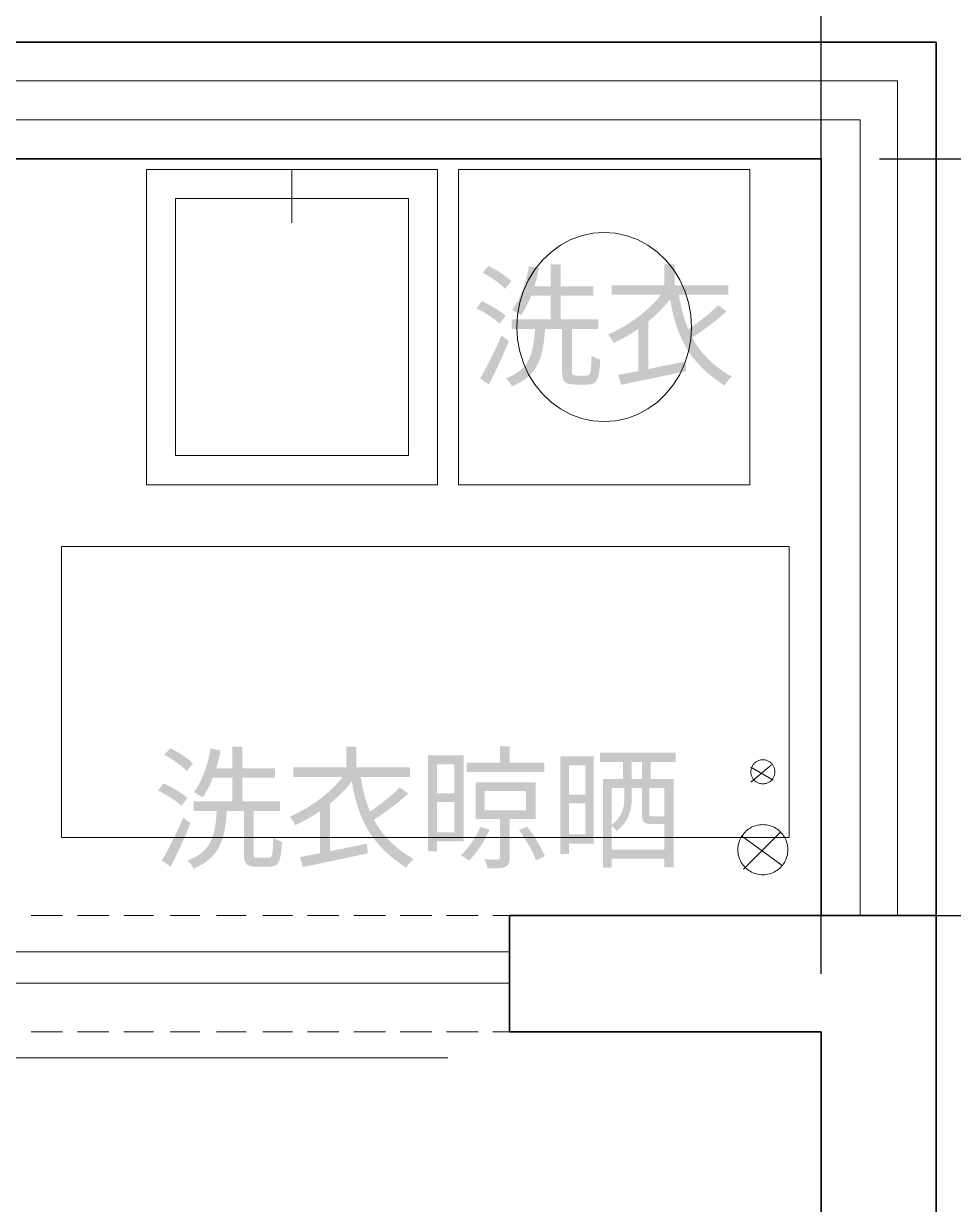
# Model space of a CAD drawing. Header units: millimetres. Extents: x -4600 to 229000, y -4300 to 19460.
# Drawn here: x 52376 to 54292, y 11075 to 13509 of the extents above; entities that cross this region are included whole.
import ezdxf

# ---------------------------------------------------------------- set-up
doc = ezdxf.new("R2010")
doc.units = ezdxf.units.MM
doc.header["$LTSCALE"] = 100
for name, color, linetype, lineweight in [('A-APPLIANCE', 4, 'Continuous', 18), ('A-CURTAIN', 6, 'Continuous', 13), ('A-DIMS', 7, 'Continuous', 13), ('A-EX-BEAM', 8, 'Continuous', 13), ('A-EX-SERVICE', 6, 'Continuous', 13), ('A-EX-WALL', 7, 'Continuous', 35), ('A-EX-WINDOW', 4, 'Continuous', 18), ('A-NEW-DOOR', 3, 'Continuous', 18), ('A-SANITARY', 4, 'Continuous', 18), ('A-TEXT', 7, 'Continuous', 18)]:
    doc.layers.add(name, color=color, linetype=linetype, lineweight=lineweight)

# ---------------------------------------------------------------- blocks, each defined once
blk = doc.blocks.new('SOURCE_PROPOSED')
at = {"layer": 'A-EX-BEAM'}
for p, q in [((12391.3, 9870), (12456.3, 9870)), ((12486.9, 9870), (12551.9, 9870)), ((12582.5, 9870), (12643.6, 9870)), ((12678.1, 9870), (12739.2, 9870)), ((12773.6, 9870), (12834.8, 9870)), ((12869.2, 9870), (12930.4, 9870)), ((12961, 9870), (13026, 9870)), ((13056.5, 9870), (13121.5, 9870)), ((13152.1, 9870), (13217.1, 9870)), ((13247.7, 9870), (13312.7, 9870)), ((13343.3, 9870), (13377.7, 9870)), ((12391.3, 9630), (12456.3, 9630)), ((12486.9, 9630), (12551.9, 9630)), ((12582.5, 9630), (12643.6, 9630)), ((12678.1, 9630), (12739.2, 9630)), ((12773.6, 9630), (12834.8, 9630)), ((12869.2, 9630), (12930.4, 9630)), ((12961, 9630), (13026, 9630)), ((13056.5, 9630), (13121.5, 9630)), ((13152.1, 9630), (13217.1, 9630)), ((13247.7, 9630), (13312.7, 9630)), ((13343.3, 9630), (13377.7, 9630))]:
    blk.add_line(p, q, dxfattribs=at)
at = {"layer": 'A-EX-SERVICE'}
for p, q in [((13874.7, 10145.3), (13916.8, 10179.7)), ((13920.6, 10149.1), (13874.7, 10175.9)), ((13939.7, 9973.2), (13855.6, 10034.4)), ((13859.4, 9965.6), (13935.9, 10042.1)), ((12391.3, 9870), (12456.3, 9870)), ((12486.9, 9870), (12551.9, 9870)), ((12582.5, 9870), (12643.6, 9870)), ((12678.1, 9870), (12739.2, 9870)), ((12773.6, 9870), (12834.8, 9870)), ((12869.2, 9870), (12930.4, 9870)), ((12961, 9870), (13026, 9870)), ((13056.5, 9870), (13121.5, 9870)), ((13152.1, 9870), (13217.1, 9870)), ((13247.7, 9870), (13312.7, 9870)), ((13343.3, 9870), (13377.7, 9870)), ((12391.3, 9630), (12456.3, 9630)), ((12486.9, 9630), (12551.9, 9630)), ((12582.5, 9630), (12643.6, 9630)), ((12678.1, 9630), (12739.2, 9630)), ((12773.6, 9630), (12834.8, 9630)), ((12869.2, 9630), (12930.4, 9630)), ((12961, 9630), (13026, 9630)), ((13056.5, 9630), (13121.5, 9630)), ((13152.1, 9630), (13217.1, 9630)), ((13247.7, 9630), (13312.7, 9630)), ((13343.3, 9630), (13377.7, 9630))]:
    blk.add_line(p, q, dxfattribs=at)
for points in [[(13899.6, 10191.2), (13897.9, 10191.1), (13896.2, 10190.9), (13894.6, 10190.7), (13893, 10190.3), (13891.4, 10189.8), (13889.9, 10189.2), (13888.4, 10188.5), (13887, 10187.8), (13885.7, 10186.9), (13884.4, 10186), (13883.2, 10185), (13882, 10183.9), (13880.9, 10182.7), (13879.9, 10181.5), (13879, 10180.2), (13878.1, 10178.9), (13877.3, 10177.5), (13876.7, 10176), (13876.1, 10174.5), (13875.6, 10172.9), (13875.2, 10171.3), (13874.9, 10169.7), (13874.8, 10168), (13874.7, 10166.3)], [(13924.4, 10166.3), (13924.4, 10168), (13924.2, 10169.7), (13923.9, 10171.3), (13923.5, 10172.9), (13923, 10174.5), (13922.5, 10176), (13921.8, 10177.5), (13921, 10178.9), (13920.2, 10180.2), (13919.2, 10181.5), (13918.2, 10182.7), (13917.1, 10183.9), (13916, 10185), (13914.8, 10186), (13913.5, 10186.9), (13912.1, 10187.8), (13910.7, 10188.5), (13909.2, 10189.2), (13907.7, 10189.8), (13906.2, 10190.3), (13904.6, 10190.7), (13902.9, 10190.9), (13901.3, 10191.1), (13899.6, 10191.2)], [(13874.7, 10166.3), (13874.8, 10164.6), (13874.9, 10163), (13875.2, 10161.3), (13875.6, 10159.7), (13876.1, 10158.2), (13876.7, 10156.6), (13877.3, 10155.2), (13878.1, 10153.8), (13879, 10152.4), (13879.9, 10151.1), (13880.9, 10149.9), (13882, 10148.7), (13883.2, 10147.7), (13884.4, 10146.6), (13885.7, 10145.7), (13887, 10144.9), (13888.4, 10144.1), (13889.9, 10143.4), (13891.4, 10142.8), (13893, 10142.4), (13894.6, 10142), (13896.2, 10141.7), (13897.9, 10141.5), (13899.6, 10141.5)], [(13899.6, 10141.5), (13901.3, 10141.5), (13902.9, 10141.7), (13904.6, 10142), (13906.2, 10142.4), (13907.7, 10142.8), (13909.2, 10143.4), (13910.7, 10144.1), (13912.1, 10144.9), (13913.5, 10145.7), (13914.8, 10146.6), (13916, 10147.7), (13917.1, 10148.7), (13918.2, 10149.9), (13919.2, 10151.1), (13920.2, 10152.4), (13921, 10153.8), (13921.8, 10155.2), (13922.5, 10156.6), (13923, 10158.2), (13923.5, 10159.7), (13923.9, 10161.3), (13924.2, 10163), (13924.4, 10164.6), (13924.4, 10166.3)], [(13899.6, 10057.4), (13896, 10057.2), (13892.6, 10056.9), (13889.2, 10056.3), (13885.8, 10055.5), (13882.6, 10054.5), (13879.5, 10053.3), (13876.4, 10051.9), (13873.5, 10050.3), (13870.7, 10048.5), (13868, 10046.6), (13865.5, 10044.5), (13863.1, 10042.2), (13860.8, 10039.8), (13858.7, 10037.3), (13856.8, 10034.6), (13855, 10031.8), (13853.4, 10028.9), (13852, 10025.8), (13850.8, 10022.7), (13849.8, 10019.5), (13849, 10016.1), (13848.4, 10012.7), (13848.1, 10009.3), (13848, 10005.7)], [(13951.2, 10005.7), (13951.1, 10009.3), (13950.7, 10012.7), (13950.1, 10016.1), (13949.3, 10019.5), (13948.3, 10022.7), (13947.1, 10025.8), (13945.7, 10028.9), (13944.1, 10031.8), (13942.4, 10034.6), (13940.4, 10037.3), (13938.3, 10039.8), (13936.1, 10042.2), (13933.7, 10044.5), (13931.1, 10046.6), (13928.4, 10048.5), (13925.6, 10050.3), (13922.7, 10051.9), (13919.7, 10053.3), (13916.5, 10054.5), (13913.3, 10055.5), (13910, 10056.3), (13906.6, 10056.9), (13903.1, 10057.2), (13899.6, 10057.4)], [(13848, 10005.7), (13848.1, 10002.2), (13848.4, 9998.7), (13849, 9995.3), (13849.8, 9992), (13850.8, 9988.8), (13852, 9985.6), (13853.4, 9982.6), (13855, 9979.7), (13856.8, 9976.9), (13858.7, 9974.2), (13860.8, 9971.6), (13863.1, 9969.2), (13865.5, 9967), (13868, 9964.9), (13870.7, 9962.9), (13873.5, 9961.2), (13876.4, 9959.6), (13879.5, 9958.2), (13882.6, 9957), (13885.8, 9956), (13889.2, 9955.2), (13892.6, 9954.6), (13896, 9954.2), (13899.6, 9954.1)], [(13899.6, 9954.1), (13903.1, 9954.2), (13906.6, 9954.6), (13910, 9955.2), (13913.3, 9956), (13916.5, 9957), (13919.7, 9958.2), (13922.7, 9959.6), (13925.6, 9961.2), (13928.4, 9962.9), (13931.1, 9964.9), (13933.7, 9967), (13936.1, 9969.2), (13938.3, 9971.6), (13940.4, 9974.2), (13942.4, 9976.9), (13944.1, 9979.7), (13945.7, 9982.6), (13947.1, 9985.6), (13948.3, 9988.8), (13949.3, 9992), (13950.1, 9995.3), (13950.7, 9998.7), (13951.1, 10002.2), (13951.2, 10005.7)]]:
    blk.add_lwpolyline(points, dxfattribs=at)
at = {"layer": 'A-EX-WALL'}
for p, q in [((14257, 11670.9), (7125.7, 11670.9)), ((14257, 2328.5), (14257, 11670.9)), ((14020, 11430), (7362.7, 11430)), ((14020, 9870), (14020, 11430)), ((13377.7, 9630), (13377.7, 9870)), ((13377.7, 9870), (14257, 9870)), ((14020, 9630), (13377.7, 9630)), ((14020, 2570.8), (14020, 9630))]:
    blk.add_line(p, q, dxfattribs=at)
at = {"layer": 'A-EX-WINDOW'}
for p, q in [((14176.8, 11590.6), (7206.3, 11590.6)), ((14176.8, 9870), (14176.8, 11590.6)), ((14100.3, 11510.3), (7282.6, 11510.3)), ((14100.3, 9870), (14100.3, 11510.3))]:
    blk.add_line(p, q, dxfattribs=at)
blk = doc.blocks.new('FURNITURE_DESIGN')
at = {"layer": 'A-TEXT'}
h = blk.add_hatch(color=256, dxfattribs=at)
edge = h.paths.add_edge_path()
edge.add_spline(control_points=[(13321.9, 11195.6), (13338.9, 11186.6), (13358.8, 11172.4), (13368.3, 11162.1)], knot_values=[0, 0, 0, 0, 1, 1, 1, 1], degree=3, periodic=0)
edge.add_line((13368.3, 11162.1), (13381.2, 11177.9))
edge.add_spline(control_points=[(13381.2, 11177.9), (13371.3, 11187.7), (13350.9, 11201.1), (13334.5, 11209.3)], knot_values=[0, 0, 0, 0, 1, 1, 1, 1], degree=3, periodic=0)
edge.add_line((13334.5, 11209.3), (13321.9, 11195.6))
h = blk.add_hatch(color=256, dxfattribs=at)
edge = h.paths.add_edge_path()
edge.add_spline(control_points=[(13417.4, 11208.4), (13411.4, 11173.8), (13399.4, 11140.2), (13382.8, 11118.4)], knot_values=[0, 0, 0, 0, 1, 1, 1, 1], degree=3, periodic=0)
edge.add_spline(control_points=[(13382.8, 11118.4), (13388, 11115.9), (13397, 11110.2), (13400.8, 11107.5)], knot_values=[0, 0, 0, 0, 1, 1, 1, 1], degree=3, periodic=0)
edge.add_spline(control_points=[(13400.8, 11107.5), (13408.7, 11118.4), (13416.1, 11132.6), (13422.1, 11148.1)], knot_values=[0, 0, 0, 0, 1, 1, 1, 1], degree=3, periodic=0)
edge.add_line((13422.1, 11148.1), (13462.5, 11148.1))
edge.add_line((13462.5, 11148.1), (13462.5, 11099.3))
edge.add_line((13462.5, 11099.3), (13382.2, 11099.3))
edge.add_line((13382.2, 11099.3), (13382.2, 11079.6))
edge.add_line((13382.2, 11079.6), (13430, 11079.6))
edge.add_spline(control_points=[(13430, 11079.6), (13427, 11028.6), (13418.8, 10995.6), (13369.7, 10977.3)], knot_values=[0, 0, 0, 0, 1, 1, 1, 1], degree=3, periodic=0)
edge.add_spline(control_points=[(13369.7, 10977.3), (13374.3, 10973.8), (13380.1, 10966.1), (13382.2, 10961.2)], knot_values=[0, 0, 0, 0, 1, 1, 1, 1], degree=3, periodic=0)
edge.add_spline(control_points=[(13382.2, 10961.2), (13436.3, 10982.8), (13446.9, 11021), (13450.7, 11079.6)], knot_values=[0, 0, 0, 0, 1, 1, 1, 1], degree=3, periodic=0)
edge.add_line((13450.7, 11079.6), (13485.9, 11079.6))
edge.add_line((13485.9, 11079.6), (13485.9, 10992.3))
edge.add_spline(control_points=[(13485.9, 10992.3), (13485.9, 10971.1), (13491.1, 10964.8), (13511.3, 10964.8), (13515.4, 10964.8), (13534.8, 10964.8), (13539.1, 10964.8), (13557.7, 10964.8), (13562.6, 10975.7), (13564.5, 11016.3)], knot_values=[0, 0, 0, 0, 1, 1, 1, 2, 2, 2, 3, 3, 3, 3], degree=3, periodic=0)
edge.add_spline(control_points=[(13564.5, 11016.3), (13559.1, 11017.7), (13550.6, 11021), (13546.5, 11024.5)], knot_values=[0, 0, 0, 0, 1, 1, 1, 1], degree=3, periodic=0)
edge.add_spline(control_points=[(13546.5, 11024.5), (13545.7, 10989.1), (13544.3, 10983.3), (13537.2, 10983.3), (13533.1, 10983.3), (13517.6, 10983.3), (13514.3, 10983.3), (13507.2, 10983.3), (13506.1, 10985), (13506.1, 10992.3)], knot_values=[0, 0, 0, 0, 1, 1, 1, 2, 2, 2, 3, 3, 3, 3], degree=3, periodic=0)
edge.add_line((13506.1, 10992.3), (13506.1, 11079.6))
edge.add_line((13506.1, 11079.6), (13560.7, 11079.6))
edge.add_line((13560.7, 11079.6), (13560.7, 11099.3))
edge.add_line((13560.7, 11099.3), (13482.7, 11099.3))
edge.add_line((13482.7, 11099.3), (13482.7, 11148.1))
edge.add_line((13482.7, 11148.1), (13550.1, 11148.1))
edge.add_line((13550.1, 11148.1), (13550.1, 11167.5))
edge.add_line((13550.1, 11167.5), (13482.7, 11167.5))
edge.add_line((13482.7, 11167.5), (13482.7, 11212.5))
edge.add_line((13482.7, 11212.5), (13462.5, 11212.5))
edge.add_line((13462.5, 11212.5), (13462.5, 11167.5))
edge.add_line((13462.5, 11167.5), (13428.6, 11167.5))
edge.add_spline(control_points=[(13428.6, 11167.5), (13432.5, 11179.5), (13435.7, 11192.1), (13438.2, 11204.6)], knot_values=[0, 0, 0, 0, 1, 1, 1, 1], degree=3, periodic=0)
edge.add_line((13438.2, 11204.6), (13417.4, 11208.4))
h = blk.add_hatch(color=256, dxfattribs=at)
edge = h.paths.add_edge_path()
edge.add_line((13696.8, 11212.5), (13696.8, 11169.4))
edge.add_line((13696.8, 11169.4), (13588.3, 11169.4))
edge.add_line((13588.3, 11169.4), (13588.3, 11149.8))
edge.add_line((13588.3, 11149.8), (13689.5, 11149.8))
edge.add_spline(control_points=[(13689.5, 11149.8), (13664.6, 11117.3), (13623.2, 11086.5), (13580.6, 11067.9)], knot_values=[0, 0, 0, 0, 1, 1, 1, 1], degree=3, periodic=0)
edge.add_spline(control_points=[(13580.6, 11067.9), (13583.9, 11063.8), (13589.6, 11055.6), (13591.8, 11050.5)], knot_values=[0, 0, 0, 0, 1, 1, 1, 1], degree=3, periodic=0)
edge.add_spline(control_points=[(13591.8, 11050.5), (13609.5, 11058.4), (13626.7, 11068.2), (13642.8, 11079.4)], knot_values=[0, 0, 0, 0, 1, 1, 1, 1], degree=3, periodic=0)
edge.add_line((13642.8, 11079.4), (13642.8, 10992.6))
edge.add_line((13642.8, 10992.6), (13601.3, 10984.7))
edge.add_line((13601.3, 10984.7), (13607.6, 10964.2))
edge.add_spline(control_points=[(13607.6, 10964.2), (13643.1, 10971.6), (13694.1, 10982.2), (13741.3, 10992.3)], knot_values=[0, 0, 0, 0, 1, 1, 1, 1], degree=3, periodic=0)
edge.add_line((13741.3, 10992.3), (13739.7, 11012.3))
edge.add_line((13739.7, 11012.3), (13663.3, 10996.7))
edge.add_line((13663.3, 10996.7), (13663.3, 11094.9))
edge.add_spline(control_points=[(13663.3, 11094.9), (13680.2, 11108.8), (13695.5, 11124.1), (13708.3, 11140.2)], knot_values=[0, 0, 0, 0, 1, 1, 1, 1], degree=3, periodic=0)
edge.add_spline(control_points=[(13708.3, 11140.2), (13721.9, 11062.2), (13748.1, 11009), (13821, 10962.6)], knot_values=[0, 0, 0, 0, 1, 1, 1, 1], degree=3, periodic=0)
edge.add_spline(control_points=[(13821, 10962.6), (13823.7, 10968.9), (13830.5, 10976.5), (13836, 10980.6)], knot_values=[0, 0, 0, 0, 1, 1, 1, 1], degree=3, periodic=0)
edge.add_spline(control_points=[(13836, 10980.6), (13796.4, 11003.8), (13771.1, 11030), (13753.9, 11061.6)], knot_values=[0, 0, 0, 0, 1, 1, 1, 1], degree=3, periodic=0)
edge.add_spline(control_points=[(13753.9, 11061.6), (13776.2, 11076.1), (13804.3, 11096.6), (13824.8, 11115.7)], knot_values=[0, 0, 0, 0, 1, 1, 1, 1], degree=3, periodic=0)
edge.add_line((13824.8, 11115.7), (13807.3, 11128.2))
edge.add_spline(control_points=[(13807.3, 11128.2), (13791.8, 11112.4), (13767.2, 11092.7), (13746, 11078.6)], knot_values=[0, 0, 0, 0, 1, 1, 1, 1], degree=3, periodic=0)
edge.add_spline(control_points=[(13746, 11078.6), (13737, 11099.6), (13731, 11123), (13726.6, 11149.8)], knot_values=[0, 0, 0, 0, 1, 1, 1, 1], degree=3, periodic=0)
edge.add_line((13726.6, 11149.8), (13828.1, 11149.8))
edge.add_line((13828.1, 11149.8), (13828.1, 11169.4))
edge.add_line((13828.1, 11169.4), (13717.9, 11169.4))
edge.add_line((13717.9, 11169.4), (13717.9, 11212.5))
edge.add_line((13717.9, 11212.5), (13696.8, 11212.5))
h = blk.add_hatch(color=256, dxfattribs=at)
edge = h.paths.add_edge_path()
edge.add_spline(control_points=[(13309.1, 11121.9), (13326.3, 11113.5), (13347, 11099.8), (13357.4, 11090.3)], knot_values=[0, 0, 0, 0, 1, 1, 1, 1], degree=3, periodic=0)
edge.add_line((13357.4, 11090.3), (13369.4, 11106.7))
edge.add_spline(control_points=[(13369.4, 11106.7), (13358.8, 11116.2), (13337.5, 11128.8), (13320.6, 11136.7)], knot_values=[0, 0, 0, 0, 1, 1, 1, 1], degree=3, periodic=0)
edge.add_line((13320.6, 11136.7), (13309.1, 11121.9))
h = blk.add_hatch(color=256, dxfattribs=at)
edge = h.paths.add_edge_path()
edge.add_line((13317, 10977.6), (13334.8, 10964.8))
edge.add_spline(control_points=[(13334.8, 10964.8), (13348.4, 10990.7), (13364.2, 11025.1), (13376, 11054.3)], knot_values=[0, 0, 0, 0, 1, 1, 1, 1], degree=3, periodic=0)
edge.add_line((13376, 11054.3), (13361, 11066))
edge.add_spline(control_points=[(13361, 11066), (13347.6, 11034.9), (13329.6, 10998.9), (13317, 10977.6)], knot_values=[0, 0, 0, 0, 1, 1, 1, 1], degree=3, periodic=0)
h = blk.add_hatch(color=256, dxfattribs=at)
edge = h.paths.add_edge_path()
edge.add_spline(control_points=[(12665.9, 10201.5), (12682.9, 10192.5), (12702.8, 10178.3), (12712.3, 10167.9)], knot_values=[0, 0, 0, 0, 1, 1, 1, 1], degree=3, periodic=0)
edge.add_line((12712.3, 10167.9), (12725.1, 10183.8))
edge.add_spline(control_points=[(12725.1, 10183.8), (12715.3, 10193.6), (12694.9, 10207), (12678.5, 10215.1)], knot_values=[0, 0, 0, 0, 1, 1, 1, 1], degree=3, periodic=0)
edge.add_line((12678.5, 10215.1), (12665.9, 10201.5))
h = blk.add_hatch(color=256, dxfattribs=at)
edge = h.paths.add_edge_path()
edge.add_spline(control_points=[(12761.4, 10214.3), (12755.4, 10179.7), (12743.4, 10146.1), (12726.8, 10124.3)], knot_values=[0, 0, 0, 0, 1, 1, 1, 1], degree=3, periodic=0)
edge.add_spline(control_points=[(12726.8, 10124.3), (12732, 10121.8), (12741, 10116.1), (12744.8, 10113.4)], knot_values=[0, 0, 0, 0, 1, 1, 1, 1], degree=3, periodic=0)
edge.add_spline(control_points=[(12744.8, 10113.4), (12752.7, 10124.3), (12760.1, 10138.5), (12766.1, 10154)], knot_values=[0, 0, 0, 0, 1, 1, 1, 1], degree=3, periodic=0)
edge.add_line((12766.1, 10154), (12806.5, 10154))
edge.add_line((12806.5, 10154), (12806.5, 10105.2))
edge.add_line((12806.5, 10105.2), (12726.2, 10105.2))
edge.add_line((12726.2, 10105.2), (12726.2, 10085.5))
edge.add_line((12726.2, 10085.5), (12774, 10085.5))
edge.add_spline(control_points=[(12774, 10085.5), (12771, 10034.5), (12762.8, 10001.5), (12713.7, 9983.2)], knot_values=[0, 0, 0, 0, 1, 1, 1, 1], degree=3, periodic=0)
edge.add_spline(control_points=[(12713.7, 9983.2), (12718.3, 9979.7), (12724.1, 9972), (12726.2, 9967.1)], knot_values=[0, 0, 0, 0, 1, 1, 1, 1], degree=3, periodic=0)
edge.add_spline(control_points=[(12726.2, 9967.1), (12780.3, 9988.7), (12790.9, 10026.9), (12794.7, 10085.5)], knot_values=[0, 0, 0, 0, 1, 1, 1, 1], degree=3, periodic=0)
edge.add_line((12794.7, 10085.5), (12829.9, 10085.5))
edge.add_line((12829.9, 10085.5), (12829.9, 9998.2))
edge.add_spline(control_points=[(12829.9, 9998.2), (12829.9, 9976.9), (12835.1, 9970.7), (12855.3, 9970.7), (12859.4, 9970.7), (12878.8, 9970.7), (12883.1, 9970.7), (12901.7, 9970.7), (12906.6, 9981.6), (12908.5, 10022.2)], knot_values=[0, 0, 0, 0, 1, 1, 1, 2, 2, 2, 3, 3, 3, 3], degree=3, periodic=0)
edge.add_spline(control_points=[(12908.5, 10022.2), (12903, 10023.6), (12894.6, 10026.9), (12890.5, 10030.4)], knot_values=[0, 0, 0, 0, 1, 1, 1, 1], degree=3, periodic=0)
edge.add_spline(control_points=[(12890.5, 10030.4), (12889.7, 9994.9), (12888.3, 9989.2), (12881.2, 9989.2), (12877.1, 9989.2), (12861.6, 9989.2), (12858.3, 9989.2), (12851.2, 9989.2), (12850.1, 9990.9), (12850.1, 9998.2)], knot_values=[0, 0, 0, 0, 1, 1, 1, 2, 2, 2, 3, 3, 3, 3], degree=3, periodic=0)
edge.add_line((12850.1, 9998.2), (12850.1, 10085.5))
edge.add_line((12850.1, 10085.5), (12904.7, 10085.5))
edge.add_line((12904.7, 10085.5), (12904.7, 10105.2))
edge.add_line((12904.7, 10105.2), (12826.6, 10105.2))
edge.add_line((12826.6, 10105.2), (12826.6, 10154))
edge.add_line((12826.6, 10154), (12894, 10154))
edge.add_line((12894, 10154), (12894, 10173.4))
edge.add_line((12894, 10173.4), (12826.6, 10173.4))
edge.add_line((12826.6, 10173.4), (12826.6, 10218.4))
edge.add_line((12826.6, 10218.4), (12806.5, 10218.4))
edge.add_line((12806.5, 10218.4), (12806.5, 10173.4))
edge.add_line((12806.5, 10173.4), (12772.6, 10173.4))
edge.add_spline(control_points=[(12772.6, 10173.4), (12776.4, 10185.4), (12779.7, 10197.9), (12782.2, 10210.5)], knot_values=[0, 0, 0, 0, 1, 1, 1, 1], degree=3, periodic=0)
edge.add_line((12782.2, 10210.5), (12761.4, 10214.3))
h = blk.add_hatch(color=256, dxfattribs=at)
edge = h.paths.add_edge_path()
edge.add_line((13040.8, 10218.4), (13040.8, 10175.3))
edge.add_line((13040.8, 10175.3), (12932.2, 10175.3))
edge.add_line((12932.2, 10175.3), (12932.2, 10155.7))
edge.add_line((12932.2, 10155.7), (13033.5, 10155.7))
edge.add_spline(control_points=[(13033.5, 10155.7), (13008.6, 10123.2), (12967.2, 10092.4), (12924.6, 10073.8)], knot_values=[0, 0, 0, 0, 1, 1, 1, 1], degree=3, periodic=0)
edge.add_spline(control_points=[(12924.6, 10073.8), (12927.9, 10069.7), (12933.6, 10061.5), (12935.8, 10056.3)], knot_values=[0, 0, 0, 0, 1, 1, 1, 1], degree=3, periodic=0)
edge.add_spline(control_points=[(12935.8, 10056.3), (12953.5, 10064.2), (12970.7, 10074.1), (12986.8, 10085.3)], knot_values=[0, 0, 0, 0, 1, 1, 1, 1], degree=3, periodic=0)
edge.add_line((12986.8, 10085.3), (12986.8, 9998.5))
edge.add_line((12986.8, 9998.5), (12945.3, 9990.6))
edge.add_line((12945.3, 9990.6), (12951.6, 9970.1))
edge.add_spline(control_points=[(12951.6, 9970.1), (12987.1, 9977.5), (13038.1, 9988.1), (13085.3, 9998.2)], knot_values=[0, 0, 0, 0, 1, 1, 1, 1], degree=3, periodic=0)
edge.add_line((13085.3, 9998.2), (13083.7, 10018.1))
edge.add_line((13083.7, 10018.1), (13007.3, 10002.6))
edge.add_line((13007.3, 10002.6), (13007.3, 10100.8))
edge.add_spline(control_points=[(13007.3, 10100.8), (13024.2, 10114.7), (13039.5, 10130), (13052.3, 10146.1)], knot_values=[0, 0, 0, 0, 1, 1, 1, 1], degree=3, periodic=0)
edge.add_spline(control_points=[(13052.3, 10146.1), (13065.9, 10068.1), (13092.1, 10014.9), (13165, 9968.5)], knot_values=[0, 0, 0, 0, 1, 1, 1, 1], degree=3, periodic=0)
edge.add_spline(control_points=[(13165, 9968.5), (13167.7, 9974.8), (13174.5, 9982.4), (13180, 9986.5)], knot_values=[0, 0, 0, 0, 1, 1, 1, 1], degree=3, periodic=0)
edge.add_spline(control_points=[(13180, 9986.5), (13140.4, 10009.7), (13115.1, 10035.9), (13097.9, 10067.5)], knot_values=[0, 0, 0, 0, 1, 1, 1, 1], degree=3, periodic=0)
edge.add_spline(control_points=[(13097.9, 10067.5), (13120.2, 10082), (13148.3, 10102.4), (13168.8, 10121.5)], knot_values=[0, 0, 0, 0, 1, 1, 1, 1], degree=3, periodic=0)
edge.add_line((13168.8, 10121.5), (13151.3, 10134.1))
edge.add_spline(control_points=[(13151.3, 10134.1), (13135.8, 10118.3), (13111.2, 10098.6), (13089.9, 10084.4)], knot_values=[0, 0, 0, 0, 1, 1, 1, 1], degree=3, periodic=0)
edge.add_spline(control_points=[(13089.9, 10084.4), (13080.9, 10105.5), (13074.9, 10128.9), (13070.6, 10155.7)], knot_values=[0, 0, 0, 0, 1, 1, 1, 1], degree=3, periodic=0)
edge.add_line((13070.6, 10155.7), (13172.1, 10155.7))
edge.add_line((13172.1, 10155.7), (13172.1, 10175.3))
edge.add_line((13172.1, 10175.3), (13061.8, 10175.3))
edge.add_line((13061.8, 10175.3), (13061.8, 10218.4))
edge.add_line((13061.8, 10218.4), (13040.8, 10218.4))
h = blk.add_hatch(color=256, dxfattribs=at)
h.paths.add_polyline_path([(13209.2, 10200.1), (13209.2, 10002.3), (13227.7, 10002.3), (13227.7, 10023.3), (13282.9, 10023.3), (13282.9, 10200.1), (13209.2, 10200.1)])
h.paths.add_polyline_path([(13264, 10103.8), (13264, 10041.9), (13227.7, 10041.9), (13227.7, 10103.8), (13264, 10103.8)], flags=0)
h.paths.add_polyline_path([(13264, 10122.1), (13227.7, 10122.1), (13227.7, 10181.8), (13264, 10181.8), (13264, 10122.1)], flags=0)
blk.add_hatch(color=256, dxfattribs=at).paths.add_polyline_path([(13357.6, 10218.7), (13357.6, 10184.9), (13288.9, 10184.9), (13288.9, 10166), (13449.3, 10166), (13449.3, 10184.9), (13377.8, 10184.9), (13377.8, 10218.7), (13357.6, 10218.7)])
h = blk.add_hatch(color=256, dxfattribs=at)
h.paths.add_polyline_path([(13569.9, 10151.6), (13569.9, 9968.5), (13587.9, 9968.5), (13587.9, 9987), (13696.8, 9987), (13696.8, 9969.6), (13715.6, 9969.6), (13715.6, 10151.6), (13668.4, 10151.6), (13668.4, 10186.5), (13720, 10186.5), (13720, 10205.6), (13563.6, 10205.6), (13563.6, 10186.5), (13611.4, 10186.5), (13611.4, 10151.6), (13569.9, 10151.6)])
edge = h.paths.add_edge_path(flags=0)
edge.add_line((13587.9, 10005.6), (13587.9, 10055))
edge.add_spline(control_points=[(13587.9, 10055), (13590.9, 10052.5), (13596.1, 10047.3), (13598, 10044.3)], knot_values=[0, 0, 0, 0, 1, 1, 1, 1], degree=3, periodic=0)
edge.add_spline(control_points=[(13598, 10044.3), (13623.9, 10062.9), (13629.4, 10089.9), (13629.4, 10111.7)], knot_values=[0, 0, 0, 0, 1, 1, 1, 1], degree=3, periodic=0)
edge.add_line((13629.4, 10111.7), (13629.4, 10133.3))
edge.add_line((13629.4, 10133.3), (13650.4, 10133.3))
edge.add_line((13650.4, 10133.3), (13650.4, 10079.5))
edge.add_spline(control_points=[(13650.4, 10079.5), (13650.4, 10062.6), (13654.8, 10058.5), (13670.3, 10058.5), (13673.3, 10058.5), (13690.5, 10058.5), (13693.2, 10058.5)], knot_values=[0, 0, 0, 0, 1, 1, 1, 2, 2, 2, 2], degree=3, periodic=0)
edge.add_line((13693.2, 10058.5), (13696.8, 10058.8))
edge.add_line((13696.8, 10058.8), (13696.8, 10005.6))
edge.add_line((13696.8, 10005.6), (13587.9, 10005.6))
edge = h.paths.add_edge_path(flags=0)
edge.add_line((13587.9, 10056.9), (13587.9, 10133.3))
edge.add_line((13587.9, 10133.3), (13614.1, 10133.3))
edge.add_line((13614.1, 10133.3), (13614.1, 10112))
edge.add_spline(control_points=[(13614.1, 10112), (13614.1, 10094), (13610, 10073.3), (13587.9, 10056.9)], knot_values=[0, 0, 0, 0, 1, 1, 1, 1], degree=3, periodic=0)
edge = h.paths.add_edge_path(flags=0)
edge.add_line((13665.7, 10133.3), (13696.8, 10133.3))
edge.add_line((13696.8, 10133.3), (13696.8, 10075.2))
edge.add_line((13696.8, 10075.2), (13696.2, 10075.4))
edge.add_spline(control_points=[(13696.2, 10075.4), (13695.7, 10074.6), (13694.9, 10074.3), (13691, 10074.3), (13687.8, 10074.3), (13674.4, 10074.3), (13672.2, 10074.3), (13666.5, 10074.3), (13665.7, 10075.2), (13665.7, 10079.8)], knot_values=[0, 0, 0, 0, 1, 1, 1, 2, 2, 2, 3, 3, 3, 3], degree=3, periodic=0)
edge.add_line((13665.7, 10079.8), (13665.7, 10133.3))
h.paths.add_polyline_path([(13629.1, 10186.5), (13650.7, 10186.5), (13650.7, 10151.6), (13629.1, 10151.6), (13629.1, 10186.5)], flags=0)
h = blk.add_hatch(color=256, dxfattribs=at)
h.paths.add_polyline_path([(13482.3, 10198.5), (13482.3, 9996.9), (13499.8, 9996.9), (13499.8, 10018.4), (13551.1, 10018.4), (13551.1, 10198.5), (13482.3, 10198.5)])
h.paths.add_polyline_path([(13533.6, 10101.1), (13533.6, 10037.2), (13499.8, 10037.2), (13499.8, 10101.1), (13533.6, 10101.1)], flags=0)
h.paths.add_polyline_path([(13533.6, 10119.1), (13499.8, 10119.1), (13499.8, 10179.4), (13533.6, 10179.4), (13533.6, 10119.1)], flags=0)
h = blk.add_hatch(color=256, dxfattribs=at)
edge = h.paths.add_edge_path()
edge.add_spline(control_points=[(12653.1, 10127.8), (12670.3, 10119.4), (12691, 10105.7), (12701.4, 10096.2)], knot_values=[0, 0, 0, 0, 1, 1, 1, 1], degree=3, periodic=0)
edge.add_line((12701.4, 10096.2), (12713.4, 10112.5))
edge.add_spline(control_points=[(12713.4, 10112.5), (12702.8, 10122.1), (12681.5, 10134.6), (12664.6, 10142.6)], knot_values=[0, 0, 0, 0, 1, 1, 1, 1], degree=3, periodic=0)
edge.add_line((12664.6, 10142.6), (12653.1, 10127.8))
h = blk.add_hatch(color=256, dxfattribs=at)
edge = h.paths.add_edge_path()
edge.add_line((13307.4, 10144.7), (13307.4, 10069.2))
edge.add_line((13307.4, 10069.2), (13357.9, 10069.2))
edge.add_line((13357.9, 10069.2), (13357.9, 9989.5))
edge.add_spline(control_points=[(13357.9, 9989.5), (13357.9, 9986.8), (13357.1, 9985.7), (13353.5, 9985.4)], knot_values=[0, 0, 0, 0, 1, 1, 1, 1], degree=3, periodic=0)
edge.add_spline(control_points=[(13353.5, 9985.4), (13350, 9985.4), (13339.1, 9985.4), (13326.2, 9985.7)], knot_values=[0, 0, 0, 0, 1, 1, 1, 1], degree=3, periodic=0)
edge.add_spline(control_points=[(13326.2, 9985.7), (13328.7, 9980.2), (13331.4, 9972.6), (13332, 9967.1)], knot_values=[0, 0, 0, 0, 1, 1, 1, 1], degree=3, periodic=0)
edge.add_spline(control_points=[(13332, 9967.1), (13349.4, 9967.1), (13361.2, 9967.1), (13368.3, 9970.4)], knot_values=[0, 0, 0, 0, 1, 1, 1, 1], degree=3, periodic=0)
edge.add_spline(control_points=[(13368.3, 9970.4), (13375.9, 9973.4), (13377.8, 9978.8), (13377.8, 9989.2)], knot_values=[0, 0, 0, 0, 1, 1, 1, 1], degree=3, periodic=0)
edge.add_line((13377.8, 9989.2), (13377.8, 10069.2))
edge.add_line((13377.8, 10069.2), (13431.3, 10069.2))
edge.add_line((13431.3, 10069.2), (13431.3, 10144.7))
edge.add_line((13431.3, 10144.7), (13307.4, 10144.7))
edge = h.paths.add_edge_path(flags=0)
edge.add_spline(control_points=[(13397.2, 10046.2), (13411.1, 10026.9), (13426.4, 10000.4), (13432.1, 9984)], knot_values=[0, 0, 0, 0, 1, 1, 1, 1], degree=3, periodic=0)
edge.add_line((13432.1, 9984), (13450.4, 9992.5))
edge.add_spline(control_points=[(13450.4, 9992.5), (13443.8, 10008.9), (13428.3, 10034.5), (13413.8, 10053.3)], knot_values=[0, 0, 0, 0, 1, 1, 1, 1], degree=3, periodic=0)
edge.add_line((13413.8, 10053.3), (13397.2, 10046.2))
h.paths.add_polyline_path([(13326.2, 10126.7), (13411.4, 10126.7), (13411.4, 10086.9), (13326.2, 10086.9), (13326.2, 10126.7)], flags=0)
h = blk.add_hatch(color=256, dxfattribs=at)
edge = h.paths.add_edge_path()
edge.add_line((12661, 9983.5), (12678.8, 9970.7))
edge.add_spline(control_points=[(12678.8, 9970.7), (12692.4, 9996.6), (12708.2, 10031), (12720, 10060.2)], knot_values=[0, 0, 0, 0, 1, 1, 1, 1], degree=3, periodic=0)
edge.add_line((12720, 10060.2), (12705, 10071.9))
edge.add_spline(control_points=[(12705, 10071.9), (12691.6, 10040.8), (12673.6, 10004.8), (12661, 9983.5)], knot_values=[0, 0, 0, 0, 1, 1, 1, 1], degree=3, periodic=0)
h = blk.add_hatch(color=256, dxfattribs=at)
edge = h.paths.add_edge_path()
edge.add_spline(control_points=[(13317, 10052.5), (13308.2, 10030.4), (13293.2, 10008.9), (13276.9, 9994.4)], knot_values=[0, 0, 0, 0, 1, 1, 1, 1], degree=3, periodic=0)
edge.add_spline(control_points=[(13276.9, 9994.4), (13281.8, 9991.9), (13289.9, 9986.2), (13293.8, 9983.2)], knot_values=[0, 0, 0, 0, 1, 1, 1, 1], degree=3, periodic=0)
edge.add_spline(control_points=[(13293.8, 9983.2), (13309.9, 9998.8), (13326, 10023), (13336.3, 10047.3)], knot_values=[0, 0, 0, 0, 1, 1, 1, 1], degree=3, periodic=0)
edge.add_line((13336.3, 10047.3), (13317, 10052.5))
at = {"layer": 'A-APPLIANCE'}
for points in [[(13272.6, 11408.3), (13872.6, 11408.3), (13872.6, 10758.3), (13272.6, 10758.3)], [(13752.6, 11083.3), (13751, 11108.8), (13746.4, 11133.8), (13738.9, 11158), (13728.4, 11180.8), (13715.4, 11202), (13699.8, 11221.2), (13682.1, 11238), (13662.6, 11252.2), (13641.4, 11263.5), (13619.1, 11271.7), (13596.1, 11276.7), (13572.6, 11278.3), (13549.1, 11276.7), (13526, 11271.7), (13503.7, 11263.5), (13482.6, 11252.2), (13463, 11238), (13445.3, 11221.2), (13429.8, 11202), (13416.7, 11180.8), (13406.3, 11158), (13398.7, 11133.8), (13394.1, 11108.8), (13392.6, 11083.3), (13394.1, 11057.9), (13398.7, 11032.9), (13406.3, 11008.7), (13416.7, 10985.8), (13429.8, 10964.6), (13445.3, 10945.4), (13463, 10928.6), (13482.6, 10914.5), (13503.7, 10903.2), (13526, 10895), (13549.1, 10890), (13572.6, 10888.3), (13596.1, 10890), (13619.1, 10895), (13641.4, 10903.2), (13662.6, 10914.5), (13682.1, 10928.6), (13699.8, 10945.4), (13715.4, 10964.6), (13728.4, 10985.8), (13738.9, 11008.7), (13746.4, 11032.9), (13751, 11057.9), (13752.6, 11083.3)], [(12453.8, 10630.9), (13953.8, 10630.9), (13953.8, 10030.9), (12453.8, 10030.9)]]:
    blk.add_lwpolyline(points, close=True, dxfattribs=at)
at = {"layer": 'A-CURTAIN'}
blk.add_line((10542.1, 9576.5), (13250.3, 9576.5), dxfattribs=at)
at = {"layer": 'A-NEW-DOOR'}
for p, q in [((10418.5, 9795.2), (13377.7, 9795.2)), ((10418.5, 9730.6), (13377.7, 9730.6))]:
    blk.add_line(p, q, dxfattribs=at)
at = {"layer": 'A-SANITARY'}
blk.add_line((12929, 11408.3), (12929, 11298.3), dxfattribs=at)
for points in [[(12629, 11408.3), (13229, 11408.3), (13229, 10758.3), (12629, 10758.3)], [(12689, 11348.3), (13169, 11348.3), (13169, 10818.3), (12689, 10818.3)]]:
    blk.add_lwpolyline(points, close=True, dxfattribs=at)
blk = doc.blocks.new('*D4')
blk.add_line((14020, 9750), (14020, 12830.1))
at = {"layer": 'Defpoints'}
blk.add_point((14020, 9630), dxfattribs=at)
blk = doc.blocks.new('*D10')
blk.add_line((14020, 11550), (14020, 13690.4))
at = {"layer": 'Defpoints'}
blk.add_point((14020, 11430), dxfattribs=at)
blk = doc.blocks.new('_ARCHTICK')
at = {"color": 0, "linetype": 'BYBLOCK', "const_width": 0.15}
blk.add_lwpolyline([(-0.5, -0.5), (0.5, 0.5)], dxfattribs=at)
blk = doc.blocks.new('*D18')
at = {"layer": 'A-DIMS'}
h = blk.add_hatch(color=256, dxfattribs=at)
edge = h.paths.add_edge_path()
edge.add_spline(control_points=[(15663.9, 10877.3), (15663.9, 10915.2), (15629.5, 10939.5), (15559.7, 10939.5), (15490.4, 10939.5), (15456.8, 10915.2), (15456.8, 10877.3), (15456.8, 10839.1), (15490.4, 10815.1), (15559.7, 10815.1), (15629.5, 10815.1), (15663.9, 10839.1), (15663.9, 10877.3)], knot_values=[0, 0, 0, 0, 1, 1, 1, 2, 2, 2, 3, 3, 3, 4, 4, 4, 4], degree=3, periodic=0)
edge = h.paths.add_edge_path(flags=0)
edge.add_spline(control_points=[(15643.7, 10877.3), (15643.7, 10854.6), (15618.3, 10839.1), (15559.7, 10839.1), (15501.3, 10839.1), (15476.4, 10854.6), (15476.4, 10877.3), (15476.4, 10899.9), (15501.3, 10915.5), (15559.7, 10915.5), (15618.3, 10915.5), (15643.7, 10899.9), (15643.7, 10877.3)], knot_values=[0, 0, 0, 0, 1, 1, 1, 2, 2, 2, 3, 3, 3, 4, 4, 4, 4], degree=3, periodic=0)
h = blk.add_hatch(color=256, dxfattribs=at)
edge = h.paths.add_edge_path()
edge.add_spline(control_points=[(15663.9, 10732.1), (15663.9, 10763.2), (15637.7, 10789.7), (15599, 10789.7), (15556.9, 10789.7), (15536.2, 10767.9), (15536.2, 10734), (15536.2, 10718.5), (15545.2, 10701), (15560.2, 10688.7)], knot_values=[0, 0, 0, 0, 1, 1, 1, 2, 2, 2, 3, 3, 3, 3], degree=3, periodic=0)
edge.add_spline(control_points=[(15560.2, 10688.7), (15498.3, 10689.8), (15477.3, 10712.5), (15477.3, 10740.3), (15477.3, 10752.3), (15483.3, 10764.3), (15492.5, 10772)], knot_values=[0, 0, 0, 0, 1, 1, 1, 2, 2, 2, 2], degree=3, periodic=0)
edge.add_line((15492.5, 10772), (15477.3, 10786.2))
edge.add_spline(control_points=[(15477.3, 10786.2), (15465.3, 10775), (15456.8, 10760), (15456.8, 10739.2), (15456.8, 10700.5), (15486.5, 10665.3), (15564.9, 10665.3), (15630.9, 10665.3), (15663.9, 10693.9), (15663.9, 10732.1)], knot_values=[0, 0, 0, 0, 1, 1, 1, 2, 2, 2, 3, 3, 3, 3], degree=3, periodic=0)
edge = h.paths.add_edge_path(flags=0)
edge.add_spline(control_points=[(15580.1, 10689.3), (15561.6, 10702.4), (15554.8, 10717.7), (15554.8, 10729.9), (15554.8, 10754.2), (15571.9, 10766), (15599, 10766), (15626.2, 10766), (15644.3, 10751.2), (15644.3, 10732.1), (15644.3, 10707), (15621.6, 10692), (15580.1, 10689.3)], knot_values=[0, 0, 0, 0, 1, 1, 1, 2, 2, 2, 3, 3, 3, 4, 4, 4, 4], degree=3, periodic=0)
h = blk.add_hatch(color=256, dxfattribs=at)
edge = h.paths.add_edge_path()
edge.add_spline(control_points=[(15663.9, 10570.1), (15663.9, 10603.6), (15639.1, 10635.5), (15595.4, 10635.5), (15551.2, 10635.5), (15531.6, 10608.3), (15531.6, 10575.2), (15531.6, 10563.2), (15534.6, 10554.2), (15539.5, 10545.2)], knot_values=[0, 0, 0, 0, 1, 1, 1, 2, 2, 2, 3, 3, 3, 3], degree=3, periodic=0)
edge.add_line((15539.5, 10545.2), (15481.6, 10550.4))
edge.add_line((15481.6, 10550.4), (15481.6, 10625.7))
edge.add_line((15481.6, 10625.7), (15460.3, 10625.7))
edge.add_line((15460.3, 10625.7), (15460.3, 10528.6))
edge.add_line((15460.3, 10528.6), (15553.7, 10522))
edge.add_line((15553.7, 10522), (15562.1, 10535.4))
edge.add_spline(control_points=[(15562.1, 10535.4), (15554.5, 10546.9), (15550.4, 10555.3), (15550.4, 10568.7), (15550.4, 10593.8), (15567.3, 10610.2), (15596, 10610.2), (15625.2, 10610.2), (15643.2, 10591.3), (15643.2, 10567.6), (15643.2, 10544.4), (15632.5, 10529.7), (15621.1, 10518.5)], knot_values=[0, 0, 0, 0, 1, 1, 1, 2, 2, 2, 3, 3, 3, 4, 4, 4, 4], degree=3, periodic=0)
edge.add_line((15621.1, 10518.5), (15637.4, 10505.9))
edge.add_spline(control_points=[(15637.4, 10505.9), (15650.8, 10519.6), (15663.9, 10538.7), (15663.9, 10570.1)], knot_values=[0, 0, 0, 0, 1, 1, 1, 1], degree=3, periodic=0)
h = blk.add_hatch(color=256, dxfattribs=at)
edge = h.paths.add_edge_path()
edge.add_line((15660.3, 10371.1), (15660.3, 10480.8))
edge.add_line((15660.3, 10480.8), (15639.6, 10480.8))
edge.add_line((15639.6, 10480.8), (15639.6, 10440.7))
edge.add_line((15639.6, 10440.7), (15460.3, 10440.7))
edge.add_line((15460.3, 10440.7), (15460.3, 10421.6))
edge.add_spline(control_points=[(15460.3, 10421.6), (15466.6, 10410.7), (15471.3, 10397.9), (15474.5, 10380.2)], knot_values=[0, 0, 0, 0, 1, 1, 1, 1], degree=3, periodic=0)
edge.add_line((15474.5, 10380.2), (15490.4, 10380.2))
edge.add_line((15490.4, 10380.2), (15490.4, 10415.9))
edge.add_line((15490.4, 10415.9), (15639.6, 10415.9))
edge.add_line((15639.6, 10415.9), (15639.6, 10371.1))
edge.add_line((15639.6, 10371.1), (15660.3, 10371.1))
for p, q in [((14140, 11430), (15895.3, 11430)), ((15735.3, 9870), (15735.3, 11430)), ((14140, 9870), (15895.3, 9870))]:
    blk.add_line(p, q)
at = {"layer": 'Defpoints'}
for p in [(14020, 11430), (14020, 9870), (15735.3, 9870)]:
    blk.add_point(p, dxfattribs=at)
at = {"layer": 'A-DIMS', "xscale": 110, "yscale": 110}
for p, rotation in [((15735.3, 11430), 90), ((15735.3, 9870), 270)]:
    blk.add_blockref('_ARCHTICK', p, dxfattribs=dict(at, rotation=rotation))
blk = doc.blocks.new('*D19')
blk.add_line((14140, 9870), (15895.3, 9870))
at = {"layer": 'Defpoints'}
blk.add_point((14020, 9870), dxfattribs=at)
blk = doc.blocks.new('SOURCE_DIMENSIONS')
for name in ['*D10', '*D4', '*D18', '*D19']:
    blk.add_blockref(name, (0, 0))
blk = doc.blocks.new('PLAN_DIMENSIONS')
blk.add_blockref('SOURCE_DIMENSIONS', (0, 0))
blk = doc.blocks.new('A02_SHEET')
for name in ['PLAN_DIMENSIONS', 'SOURCE_PROPOSED', 'FURNITURE_DESIGN']:
    blk.add_blockref(name, (0, 1800))

msp = doc.modelspace()

# ---------------------------------------------------------------- block references
msp.add_blockref('A02_SHEET', (40000, 0))

doc.saveas('drawing.dxf')
